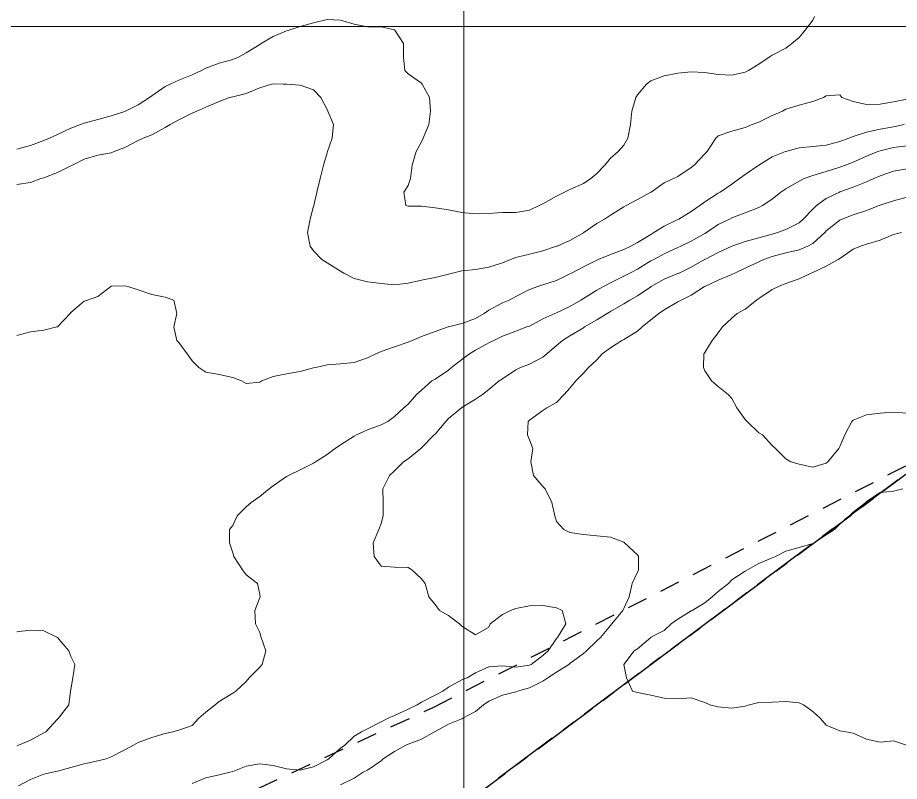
# Model space of a CAD drawing. Header units: centimetres. Extents: x 0 to 642158, y -847 to 649707.
# Drawn here: x 617150.28 to 617182.96, y 620159.41 to 620187.71 of the extents above; entities that cross this region are included whole.
import ezdxf

# ---------------------------------------------------------------- set-up
doc = ezdxf.new("R2010")
doc.units = ezdxf.units.CM
doc.header["$MEASUREMENT"] = 0
doc.linetypes.add('CENTERX2', pattern=[4, 2.5, -0.5, 0.5, -0.5])
doc.linetypes.add('JIS_02_0.7', pattern=[1.35, 0.75, -0.6])
for name, color, linetype, lineweight in [('MEV_grille', 254, 'Continuous', 9), ('WAL_parcellaire agricole', 7, 'JIS_02_0.7', 25), ('WAL_topographie 0.5', 253, 'Continuous', 20)]:
    doc.layers.add(name, color=color, linetype=linetype, lineweight=lineweight)
doc.layers.add('SPW_parcellaire cadastral', color=7, linetype='CENTERX2', lineweight=25, true_color=0xff0542)

# ---------------------------------------------------------------- blocks, each defined once
blk = doc.blocks.new('*U114')
at = {"layer": 'MEV_grille', "transparency": 33554687}
blk.add_lwpolyline([(-1338.461, 0), (1338.461, 0)], dxfattribs=at)
blk = doc.blocks.new('*U115')
at = {"layer": 'MEV_grille', "color": 0, "linetype": 'ByBlock', "lineweight": -2, "transparency": 16777216}
blk.add_blockref('*U114', (0, -2200), dxfattribs=at)
blk = doc.blocks.new('*U112')
at = {"layer": 'MEV_grille', "transparency": 33554687}
blk.add_lwpolyline([(0, 1825.476), (0, -1825.476)], dxfattribs=at)
blk = doc.blocks.new('*U113')
at = {"layer": 'MEV_grille', "color": 0, "linetype": 'ByBlock', "lineweight": -2, "transparency": 16777216}
blk.add_blockref('*U112', (1800, 0), dxfattribs=at)

msp = doc.modelspace()

# ---------------------------------------------------------------- linework, layer by layer
at = {"layer": 'SPW_parcellaire cadastral'}
for points in [[(617304.757, 620224.565), (617289.47, 620214.047), (617267.386, 620198.854), (617250.757, 620221.245), (617221.38, 620199.298), (617131.107, 620131.905), (617115.103, 620149.589), (617106.707, 620158.882), (617234.747, 620260.301), (617248.531, 620260.549), (617304.757, 620224.565)], [(617240.988, 620180.692), (617146.07, 620115.396), (617131.107, 620131.905), (617221.38, 620199.298), (617240.988, 620180.692)]]:
    msp.add_lwpolyline(points, dxfattribs=at)
at = {"layer": 'WAL_parcellaire agricole'}
msp.add_lwpolyline([(617008.458, 620154.4), (617004.365, 620160.596), (617050.958, 620154.904), (617075.457, 620161.407), (617091.456, 620167.909), (617122.459, 620142.163), (617165.706, 620162.168), (617223.952, 620191.924), (617274.948, 620218.93), (617287.196, 620231.681), (617256.444, 620253.677), (617263.942, 620268.928), (617277.439, 620290.929), (617285.816, 620301.128), (617299.437, 620313.432), (617306.604, 620316.52), (617318.353, 620318.751), (617331.123, 620318.633), (617342.936, 620315.937), (617354.937, 620308.938), (617365.438, 620299.44), (617398.944, 620245.444), (617410.112, 620235.279), (617419.446, 620223.447)], dxfattribs=at)
at = {"layer": 'WAL_topographie 0.5'}
for points in [[(617179.822, 620187.75), (617179.75, 620187.623), (617179.473, 620187.25), (617179.25, 620186.976), (617178.98, 620186.75), (617178.75, 620186.578), (617178.25, 620186.324), (617178.14, 620186.25), (617177.75, 620185.99), (617177.366, 620185.75), (617177.25, 620185.692), (617176.75, 620185.576), (617176.25, 620185.603), (617175.75, 620185.684), (617175.25, 620185.706), (617174.75, 620185.653), (617174.25, 620185.555), (617173.75, 620185.368), (617173.588, 620185.25), (617173.25, 620184.85), (617173.195, 620184.75), (617173.05, 620184.25), (617172.996, 620183.75), (617172.892, 620183.25), (617172.75, 620182.993), (617172.54, 620182.75), (617172.25, 620182.5), (617172.039, 620182.25), (617171.75, 620181.935), (617171.53, 620181.75), (617171.25, 620181.561), (617170.75, 620181.347), (617170.549, 620181.25), (617170.25, 620181.097), (617169.75, 620180.819), (617169.616, 620180.75), (617169.25, 620180.583), (617168.75, 620180.495), (617168.25, 620180.487), (617167.75, 620180.456), (617167.25, 620180.439), (617166.75, 620180.498), (617166.25, 620180.588), (617165.75, 620180.668), (617165.25, 620180.722), (617164.75, 620180.728), (617164.663, 620180.75), (617164.599, 620181.25), (617164.75, 620181.488), (617164.845, 620181.75), (617164.897, 620182.25), (617165.046, 620182.75), (617165.25, 620183.114), (617165.315, 620183.25), (617165.516, 620183.75), (617165.588, 620184.25), (617165.549, 620184.75), (617165.277, 620185.25), (617165.25, 620185.285), (617164.75, 620185.625), (617164.635, 620185.75), (617164.583, 620186.25), (617164.579, 620186.75), (617164.259, 620187.25), (617164.25, 620187.255), (617163.75, 620187.368), (617163.25, 620187.37), (617162.75, 620187.467), (617162.25, 620187.616), (617161.75, 620187.642), (617161.25, 620187.522), (617160.75, 620187.382), (617160.326, 620187.25), (617160.25, 620187.23), (617159.75, 620187.019), (617159.302, 620186.75), (617159.25, 620186.722), (617158.75, 620186.408), (617158.469, 620186.25), (617158.25, 620186.159), (617157.75, 620186.021), (617157.25, 620185.835), (617157.094, 620185.75), (617156.75, 620185.592), (617156.25, 620185.391), (617155.933, 620185.25), (617155.75, 620185.163), (617155.25, 620184.821), (617155.164, 620184.75), (617154.75, 620184.488), (617154.273, 620184.25), (617154.25, 620184.241), (617153.75, 620184.078), (617153.25, 620183.939), (617152.75, 620183.804), (617152.605, 620183.75), (617152.25, 620183.616), (617151.75, 620183.383), (617151.465, 620183.25), (617151.25, 620183.157), (617150.75, 620182.974), (617150.25, 620182.845)], [(617183.25, 620184.694), (617182.75, 620184.593), (617182.25, 620184.511), (617181.75, 620184.499), (617181.25, 620184.608), (617180.828, 620184.75), (617180.75, 620184.855), (617180.25, 620184.81), (617180.156, 620184.75), (617179.75, 620184.602), (617179.25, 620184.466), (617178.75, 620184.316), (617178.629, 620184.25), (617178.25, 620184.081), (617177.75, 620183.841), (617177.5, 620183.75), (617177.25, 620183.644), (617176.75, 620183.506), (617176.25, 620183.331), (617176.164, 620183.25), (617175.838, 620182.75), (617175.75, 620182.665), (617175.362, 620182.25), (617175.25, 620182.162), (617174.75, 620181.83), (617174.588, 620181.75), (617174.25, 620181.594), (617173.76, 620181.25), (617173.75, 620181.244), (617173.25, 620180.968), (617172.836, 620180.75), (617172.75, 620180.706), (617172.25, 620180.393), (617172.035, 620180.25), (617171.75, 620180.09), (617171.268, 620179.75), (617171.25, 620179.74), (617170.75, 620179.456), (617170.277, 620179.25), (617170.25, 620179.239), (617169.75, 620179.069), (617169.25, 620178.947), (617168.75, 620178.822), (617168.554, 620178.75), (617168.25, 620178.63), (617167.75, 620178.461), (617167.25, 620178.377), (617166.75, 620178.33), (617166.396, 620178.25), (617166.25, 620178.207), (617165.75, 620178.085), (617165.25, 620177.99), (617164.75, 620177.871), (617164.25, 620177.816), (617163.75, 620177.859), (617163.25, 620177.925), (617162.75, 620178.048), (617162.367, 620178.25), (617162.25, 620178.321), (617161.75, 620178.624), (617161.553, 620178.75), (617161.25, 620179.075), (617161.12, 620179.25), (617161.023, 620179.75), (617161.123, 620180.25), (617161.25, 620180.724), (617161.255, 620180.75), (617161.364, 620181.25), (617161.488, 620181.75), (617161.613, 620182.25), (617161.75, 620182.708), (617161.762, 620182.75), (617161.936, 620183.25), (617161.985, 620183.75), (617161.781, 620184.25), (617161.75, 620184.306), (617161.512, 620184.75), (617161.25, 620185.032), (617160.75, 620185.209), (617160.25, 620185.243), (617160.139, 620185.25), (617159.75, 620185.266), (617159.687, 620185.25), (617159.25, 620185.109), (617158.75, 620184.908), (617158.25, 620184.784), (617158.132, 620184.75), (617157.75, 620184.607), (617157.25, 620184.398), (617156.917, 620184.25), (617156.75, 620184.169), (617156.25, 620183.92), (617155.927, 620183.75), (617155.75, 620183.644), (617155.25, 620183.375), (617154.936, 620183.25), (617154.75, 620183.159), (617154.25, 620182.898), (617153.861, 620182.75), (617153.75, 620182.706), (617153.25, 620182.613), (617152.75, 620182.467), (617152.307, 620182.25), (617152.25, 620182.217), (617151.75, 620181.971), (617151.25, 620181.781), (617151.144, 620181.75), (617150.75, 620181.602), (617150.25, 620181.535)], [(617183.144, 620183.75), (617182.75, 620183.666), (617182.25, 620183.578), (617181.75, 620183.469), (617181.25, 620183.311), (617181.089, 620183.25), (617180.75, 620183.119), (617180.25, 620182.982), (617179.75, 620182.943), (617179.25, 620182.891), (617178.75, 620182.753), (617178.741, 620182.75), (617178.25, 620182.552), (617177.756, 620182.25), (617177.75, 620182.247), (617177.25, 620181.902), (617177.037, 620181.75), (617176.75, 620181.548), (617176.32, 620181.25), (617176.25, 620181.207), (617175.75, 620180.885), (617175.564, 620180.75), (617175.25, 620180.526), (617174.792, 620180.25), (617174.75, 620180.229), (617174.25, 620179.985), (617173.867, 620179.75), (617173.75, 620179.681), (617173.25, 620179.38), (617173.009, 620179.25), (617172.75, 620179.12), (617172.25, 620178.937), (617171.793, 620178.75), (617171.75, 620178.731), (617171.25, 620178.481), (617170.803, 620178.25), (617170.75, 620178.22), (617170.25, 620177.97), (617169.75, 620177.814), (617169.559, 620177.75), (617169.25, 620177.639), (617168.75, 620177.376), (617168.495, 620177.25), (617168.25, 620177.144), (617167.75, 620176.872), (617167.568, 620176.75), (617167.25, 620176.569), (617166.75, 620176.384), (617166.25, 620176.252), (617166.243, 620176.25), (617165.75, 620176.084), (617165.25, 620175.899), (617164.897, 620175.75), (617164.75, 620175.69), (617164.25, 620175.516), (617163.75, 620175.341), (617163.554, 620175.25), (617163.25, 620175.105), (617162.75, 620174.933), (617162.25, 620174.879), (617161.75, 620174.847), (617161.337, 620174.75), (617161.25, 620174.731), (617160.75, 620174.596), (617160.25, 620174.512), (617159.75, 620174.417), (617159.336, 620174.25), (617159.25, 620174.2), (617158.75, 620174.162), (617158.575, 620174.25), (617158.25, 620174.38), (617157.75, 620174.491), (617157.25, 620174.573), (617156.994, 620174.75), (617156.75, 620174.994), (617156.564, 620175.25), (617156.25, 620175.67), (617156.181, 620175.75), (617156.069, 620176.25), (617156.175, 620176.75), (617156.074, 620177.25), (617155.75, 620177.36), (617155.25, 620177.452), (617154.75, 620177.63), (617154.357, 620177.75), (617154.25, 620177.779), (617153.75, 620177.764), (617153.733, 620177.75), (617153.25, 620177.378), (617152.865, 620177.25), (617152.75, 620177.21), (617152.25, 620176.792), (617152.229, 620176.75), (617151.75, 620176.261), (617151.731, 620176.25), (617151.25, 620176.127), (617150.75, 620176.067), (617150.25, 620175.932)], [(617183.25, 620182.962), (617182.75, 620182.897), (617182.25, 620182.781), (617182.168, 620182.75), (617181.75, 620182.574), (617181.25, 620182.36), (617180.968, 620182.25), (617180.75, 620182.168), (617180.25, 620182.014), (617179.75, 620181.866), (617179.438, 620181.75), (617179.25, 620181.658), (617178.75, 620181.367), (617178.566, 620181.25), (617178.25, 620180.992), (617177.885, 620180.75), (617177.75, 620180.682), (617177.25, 620180.477), (617176.75, 620180.291), (617176.672, 620180.25), (617176.25, 620180.042), (617175.818, 620179.75), (617175.75, 620179.711), (617175.25, 620179.434), (617174.857, 620179.25), (617174.75, 620179.198), (617174.25, 620178.964), (617173.857, 620178.75), (617173.75, 620178.696), (617173.25, 620178.395), (617172.976, 620178.25), (617172.75, 620178.129), (617172.25, 620177.888), (617171.995, 620177.75), (617171.75, 620177.61), (617171.25, 620177.308), (617171.159, 620177.25), (617170.75, 620177.005), (617170.25, 620176.77), (617170.195, 620176.75), (617169.75, 620176.558), (617169.25, 620176.285), (617169.155, 620176.25), (617168.75, 620176.101), (617168.25, 620175.91), (617167.935, 620175.75), (617167.75, 620175.657), (617167.25, 620175.39), (617167.025, 620175.25), (617166.75, 620175.043), (617166.364, 620174.75), (617166.25, 620174.656), (617165.75, 620174.319), (617165.637, 620174.25), (617165.25, 620173.91), (617165.069, 620173.75), (617164.75, 620173.395), (617164.596, 620173.25), (617164.25, 620172.938), (617164.003, 620172.75), (617163.75, 620172.629), (617163.25, 620172.439), (617162.84, 620172.25), (617162.75, 620172.206), (617162.25, 620171.886), (617162.053, 620171.75), (617161.75, 620171.526), (617161.325, 620171.25), (617161.25, 620171.206), (617160.75, 620170.954), (617160.321, 620170.75), (617160.25, 620170.709), (617159.75, 620170.367), (617159.604, 620170.25), (617159.25, 620169.974), (617158.93, 620169.75), (617158.75, 620169.587), (617158.417, 620169.25), (617158.25, 620168.899), (617158.137, 620168.75), (617158.135, 620168.25), (617158.25, 620167.881), (617158.293, 620167.75), (617158.618, 620167.25), (617158.75, 620167.066), (617159.164, 620166.75), (617159.25, 620166.333), (617159.264, 620166.25), (617159.25, 620166.221), (617159.076, 620165.75), (617159.093, 620165.25), (617159.25, 620164.926), (617159.301, 620164.75), (617159.483, 620164.25), (617159.341, 620163.75), (617159.25, 620163.642), (617158.858, 620163.25), (617158.75, 620163.119), (617158.369, 620162.75), (617158.25, 620162.678), (617157.75, 620162.374), (617157.599, 620162.25), (617157.25, 620161.981), (617156.998, 620161.75), (617156.75, 620161.478), (617156.25, 620161.313), (617156.037, 620161.25), (617155.75, 620161.188), (617155.25, 620161.036), (617154.75, 620160.856), (617154.573, 620160.75), (617154.25, 620160.576), (617153.75, 620160.32), (617153.554, 620160.25), (617153.25, 620160.173), (617152.75, 620160.067), (617152.25, 620159.922), (617151.75, 620159.787), (617151.565, 620159.75), (617151.25, 620159.678), (617150.75, 620159.477), (617150.306, 620159.25)], [(617183.25, 620182.108), (617182.75, 620182.026), (617182.25, 620181.847), (617182.019, 620181.75), (617181.75, 620181.634), (617181.25, 620181.436), (617180.75, 620181.252), (617180.744, 620181.25), (617180.25, 620181.006), (617179.894, 620180.75), (617179.75, 620180.615), (617179.401, 620180.25), (617179.25, 620180.112), (617178.75, 620179.858), (617178.451, 620179.75), (617178.25, 620179.695), (617177.75, 620179.552), (617177.25, 620179.422), (617176.75, 620179.251), (617176.747, 620179.25), (617176.25, 620179.015), (617175.75, 620178.755), (617175.742, 620178.75), (617175.25, 620178.471), (617174.797, 620178.25), (617174.75, 620178.227), (617174.25, 620178.02), (617173.763, 620177.75), (617173.75, 620177.742), (617173.25, 620177.407), (617172.969, 620177.25), (617172.75, 620177.111), (617172.25, 620176.819), (617172.133, 620176.75), (617171.75, 620176.519), (617171.293, 620176.25), (617171.25, 620176.222), (617170.75, 620175.919), (617170.481, 620175.75), (617170.25, 620175.57), (617169.891, 620175.25), (617169.75, 620175.131), (617169.25, 620174.874), (617168.919, 620174.75), (617168.75, 620174.665), (617168.25, 620174.328), (617168.131, 620174.25), (617167.75, 620173.939), (617167.508, 620173.75), (617167.25, 620173.577), (617166.75, 620173.27), (617166.726, 620173.25), (617166.25, 620172.861), (617166.146, 620172.75), (617165.75, 620172.28), (617165.723, 620172.25), (617165.25, 620171.768), (617165.226, 620171.75), (617164.75, 620171.365), (617164.585, 620171.25), (617164.25, 620170.92), (617164.06, 620170.75), (617163.812, 620170.25), (617163.829, 620169.75), (617163.83, 620169.25), (617163.75, 620168.964), (617163.673, 620168.75), (617163.454, 620168.25), (617163.496, 620167.75), (617163.75, 620167.386), (617164.25, 620167.352), (617164.75, 620167.335), (617164.891, 620167.25), (617165.25, 620166.924), (617165.379, 620166.75), (617165.519, 620166.25), (617165.75, 620165.966), (617165.92, 620165.75), (617166.25, 620165.559), (617166.655, 620165.25), (617166.75, 620165.162), (617167.25, 620164.837), (617167.75, 620165.131), (617167.797, 620165.25), (617168.25, 620165.593), (617168.545, 620165.75), (617168.75, 620165.82), (617169.25, 620165.915), (617169.75, 620165.932), (617170.25, 620165.839), (617170.461, 620165.75), (617170.599, 620165.25), (617170.294, 620164.75), (617170.25, 620164.702), (617169.938, 620164.25), (617169.75, 620164.082), (617169.313, 620163.75), (617169.25, 620163.716), (617168.75, 620163.641), (617168.25, 620163.696), (617167.75, 620163.652), (617167.25, 620163.429), (617166.945, 620163.25), (617166.75, 620163.172), (617166.25, 620162.898), (617166.036, 620162.75), (617165.75, 620162.61), (617165.25, 620162.344), (617165.091, 620162.25), (617164.75, 620162.091), (617164.25, 620161.857), (617164.015, 620161.75), (617163.75, 620161.614), (617163.25, 620161.359), (617163.021, 620161.25), (617162.75, 620161.089), (617162.406, 620160.75), (617162.25, 620160.647), (617161.815, 620160.25), (617161.75, 620160.212), (617161.25, 620159.95), (617160.75, 620159.83), (617160.25, 620159.881), (617159.75, 620159.997), (617159.25, 620160.068), (617158.75, 620159.98), (617158.25, 620159.785), (617158.148, 620159.75), (617157.75, 620159.65), (617157.25, 620159.544), (617156.75, 620159.333)], [(617183.25, 620181.065), (617182.75, 620180.926), (617182.25, 620180.763), (617182.217, 620180.75), (617181.75, 620180.571), (617181.25, 620180.402), (617180.844, 620180.25), (617180.75, 620180.211), (617180.25, 620179.81), (617180.197, 620179.75), (617179.75, 620179.345), (617179.572, 620179.25), (617179.25, 620179.109), (617178.75, 620178.993), (617178.25, 620178.857), (617177.936, 620178.75), (617177.75, 620178.67), (617177.25, 620178.429), (617176.863, 620178.25), (617176.75, 620178.194), (617176.25, 620177.99), (617175.75, 620177.755), (617175.74, 620177.75), (617175.25, 620177.434), (617174.873, 620177.25), (617174.75, 620177.181), (617174.25, 620176.888), (617174.044, 620176.75), (617173.75, 620176.512), (617173.431, 620176.25), (617173.25, 620176.093), (617172.75, 620175.786), (617172.681, 620175.75), (617172.25, 620175.483), (617171.947, 620175.25), (617171.75, 620175.039), (617171.434, 620174.75), (617171.25, 620174.538), (617170.973, 620174.25), (617170.75, 620173.982), (617170.533, 620173.75), (617170.25, 620173.458), (617169.9, 620173.25), (617169.75, 620173.155), (617169.25, 620172.802), (617169.201, 620172.75), (617169.174, 620172.25), (617169.25, 620172.074), (617169.371, 620171.75), (617169.298, 620171.25), (617169.4, 620170.75), (617169.75, 620170.343), (617169.833, 620170.25), (617170.078, 620169.75), (617170.191, 620169.25), (617170.25, 620169.044), (617170.528, 620168.75), (617170.75, 620168.632), (617171.25, 620168.564), (617171.75, 620168.506), (617172.25, 620168.46), (617172.75, 620168.271), (617172.775, 620168.25), (617173.25, 620167.807), (617173.293, 620167.75), (617173.295, 620167.25), (617173.25, 620167.162), (617173.057, 620166.75), (617172.941, 620166.25), (617172.75, 620165.824), (617172.712, 620165.75), (617172.309, 620165.25), (617172.25, 620165.194), (617171.89, 620164.75), (617171.75, 620164.624), (617171.367, 620164.25), (617171.25, 620164.153), (617170.75, 620163.779), (617170.713, 620163.75), (617170.25, 620163.457), (617169.937, 620163.25), (617169.75, 620163.123), (617169.25, 620162.874), (617168.807, 620162.75), (617168.75, 620162.73), (617168.25, 620162.603), (617167.75, 620162.384), (617167.549, 620162.25), (617167.25, 620162.004), (617166.783, 620161.75), (617166.75, 620161.734), (617166.25, 620161.532), (617165.75, 620161.262), (617165.727, 620161.25), (617165.25, 620160.977), (617164.75, 620160.792), (617164.667, 620160.75), (617164.25, 620160.516), (617163.834, 620160.25), (617163.75, 620160.179), (617163.25, 620159.832), (617163.086, 620159.75), (617162.75, 620159.534), (617162.25, 620159.289)], [(617183.039, 620179.75), (617182.75, 620179.672), (617182.25, 620179.465), (617181.75, 620179.325), (617181.52, 620179.25), (617181.25, 620179.129), (617180.75, 620178.788), (617180.69, 620178.75), (617180.25, 620178.5), (617179.75, 620178.272), (617179.692, 620178.25), (617179.25, 620178.032), (617178.75, 620177.856), (617178.484, 620177.75), (617178.25, 620177.635), (617177.75, 620177.305), (617177.665, 620177.25), (617177.25, 620176.914), (617176.946, 620176.75), (617176.75, 620176.576), (617176.409, 620176.25), (617176.25, 620176.028), (617176.026, 620175.75), (617175.75, 620175.3), (617175.718, 620175.25), (617175.705, 620174.75), (617175.75, 620174.629), (617176, 620174.25), (617176.25, 620174.05), (617176.617, 620173.75), (617176.75, 620173.604), (617176.938, 620173.25), (617177.25, 620172.821), (617177.317, 620172.75), (617177.75, 620172.324), (617177.891, 620172.25), (617178.25, 620171.853), (617178.375, 620171.75), (617178.75, 620171.359), (617178.942, 620171.25), (617179.25, 620171.168), (617179.75, 620171.054), (617180.25, 620171.209), (617180.313, 620171.25), (617180.718, 620171.75), (617180.75, 620171.818), (617180.936, 620172.25), (617181.201, 620172.75), (617181.25, 620172.799), (617181.75, 620173), (617182.25, 620173.055), (617182.75, 620173.096), (617183.25, 620173.059)], [(617183.087, 620170.25), (617182.75, 620170.165), (617182.25, 620170.113), (617181.75, 620169.789), (617181.724, 620169.75), (617181.25, 620169.385), (617181.116, 620169.25), (617180.75, 620168.949), (617180.563, 620168.75), (617180.25, 620168.547), (617179.806, 620168.25), (617179.75, 620168.223), (617179.25, 620168.079), (617178.75, 620167.949), (617178.377, 620167.75), (617178.25, 620167.702), (617177.75, 620167.49), (617177.336, 620167.25), (617177.25, 620167.208), (617176.75, 620166.875), (617176.634, 620166.75), (617176.25, 620166.45), (617176.02, 620166.25), (617175.75, 620166.024), (617175.277, 620165.75), (617175.25, 620165.73), (617174.75, 620165.427), (617174.507, 620165.25), (617174.25, 620165.009), (617173.75, 620164.752), (617173.746, 620164.75), (617173.25, 620164.33), (617173.131, 620164.25), (617172.75, 620163.75), (617172.847, 620163.25), (617173.073, 620162.75), (617173.25, 620162.705), (617173.75, 620162.611), (617174.25, 620162.5), (617174.75, 620162.466), (617175.25, 620162.507), (617175.75, 620162.336), (617175.942, 620162.25), (617176.25, 620162.174), (617176.75, 620162.132), (617177.25, 620162.203), (617177.406, 620162.25), (617177.75, 620162.33), (617178.25, 620162.349), (617178.75, 620162.375), (617179.25, 620162.328), (617179.411, 620162.25), (617179.75, 620162), (617180.021, 620161.75), (617180.25, 620161.492), (617180.75, 620161.291), (617180.972, 620161.25), (617181.25, 620161.198), (617181.75, 620160.976), (617182.25, 620160.861), (617182.75, 620160.913), (617183.221, 620160.75)], [(617150.25, 620164.949), (617150.75, 620165.013), (617151.25, 620164.991), (617151.75, 620164.75), (617151.75, 620164.75), (617152.171, 620164.25), (617152.25, 620164.036), (617152.404, 620163.75), (617152.323, 620163.25), (617152.25, 620162.821), (617152.243, 620162.75), (617152.18, 620162.25), (617151.792, 620161.75), (617151.75, 620161.714), (617151.325, 620161.25), (617151.25, 620161.206), (617150.75, 620160.944), (617150.314, 620160.75), (617150.25, 620160.726)]]:
    msp.add_lwpolyline(points, dxfattribs=at)

# ---------------------------------------------------------------- block references
at = {"layer": 'MEV_grille', "transparency": 33554687}
for name, p in [('*U113', (615366.814, 620593.644)), ('*U115', (616669.481, 622387.381))]:
    msp.add_blockref(name, p, dxfattribs=at)

doc.saveas('drawing.dxf')
